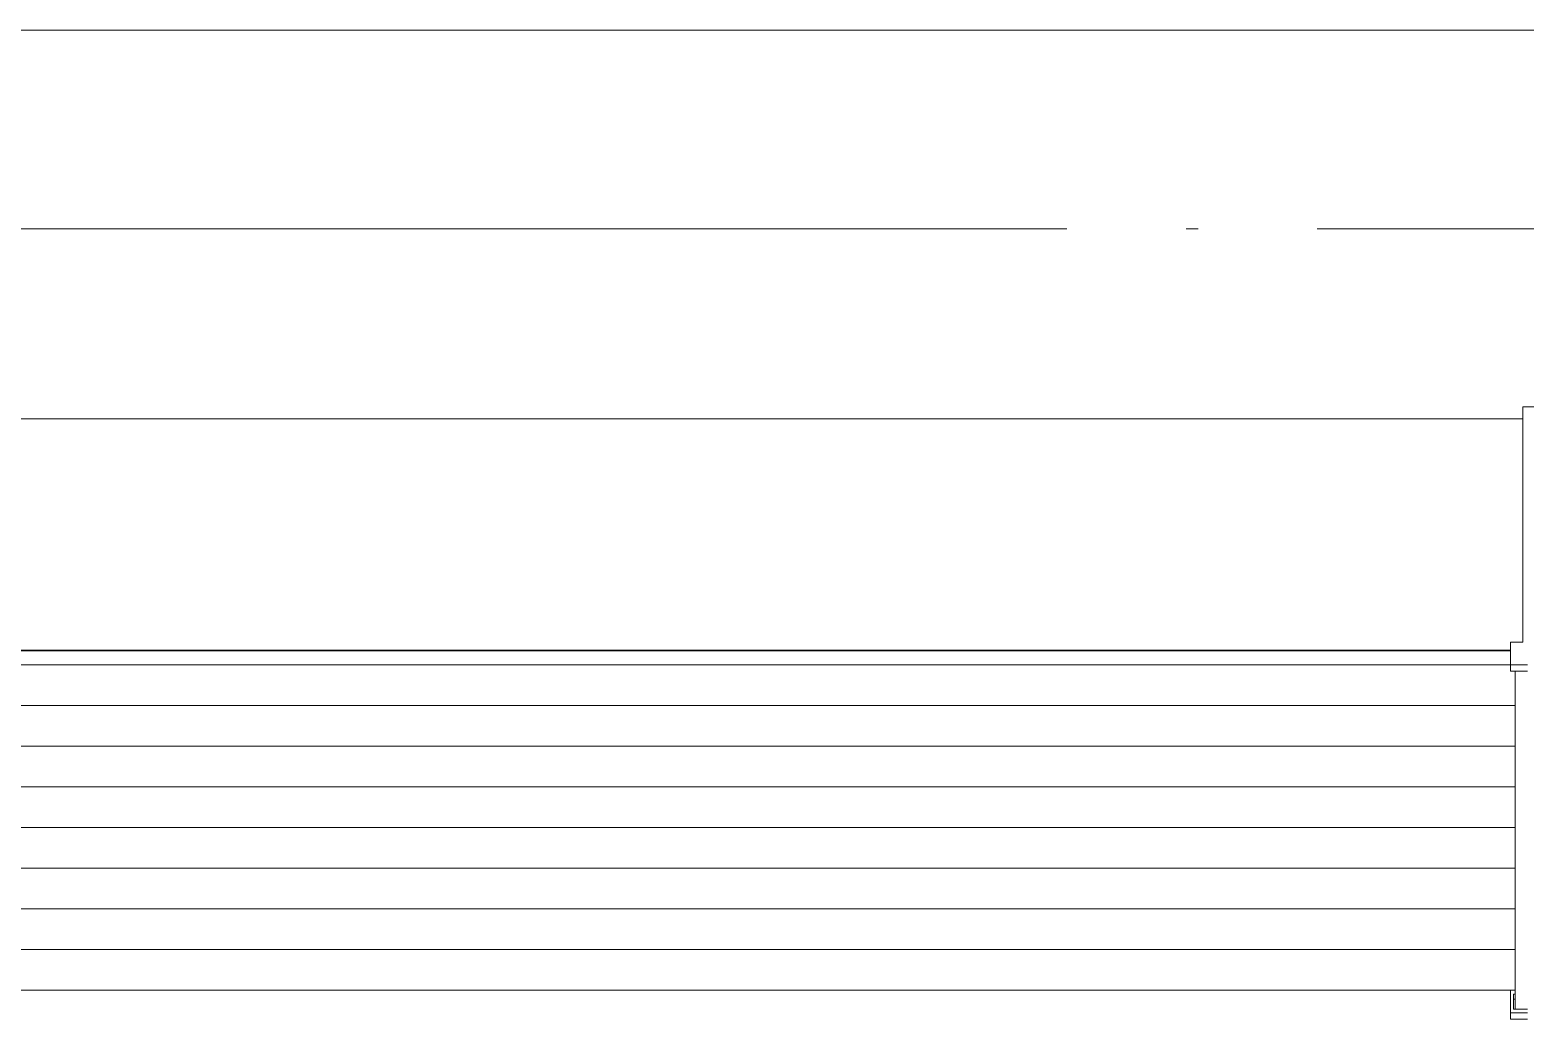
# Model space of a CAD drawing. Extents: x -518115 to 790560, y -210384 to 1628073.
# Drawn here: x 435069 to 435821, y 210809 to 211307 of the extents above; entities that cross this region are included whole.
import ezdxf

# ---------------------------------------------------------------- set-up
doc = ezdxf.new("R2010")
doc.units = 0
doc.header["$LTSCALE"] = 1000
doc.header["$MEASUREMENT"] = 0
doc.linetypes.add('DOTE', pattern=[2.42, 2, -0.2, 0.02, -0.2])
for name, color, linetype, lineweight in [('DOTE', 19, 'DOTE', 9), ('平面-排水沟', 86, 'Continuous', 15), ('平面-空调预留孔', 173, 'Continuous', 15)]:
    doc.layers.add(name, color=color, linetype=linetype, lineweight=lineweight)

# ---------------------------------------------------------------- blocks, each defined once
blk = doc.blocks.new('gdgdgdrgdfsfs')
at = {"layer": '平面-空调预留孔'}
for p, q in [((701373.32, 763967.56), (701455.02, 763967.56)), ((701455.02, 763967.56), (701455.02, 763849.22)), ((703030.02, 763961.62), (701455.02, 763961.62)), ((701455.02, 763849.22), (701461.18, 763849.22)), ((701461.18, 763849.22), (701461.18, 763834.7)), ((703023.86, 763845.19), (701461.18, 763845.19)), ((703023.86, 763844.89), (701461.18, 763844.89)), ((701461.18, 763837.76), (701452.7, 763837.76)), ((701452.7, 763834.7), (701461.18, 763834.7)), ((701458.87, 763834.7), (701458.87, 763664.59)), ((703023.86, 763837.79), (701461.18, 763837.79)), ((703026.17, 763817.33), (701458.87, 763817.33)), ((703026.17, 763796.87), (701458.87, 763796.87)), ((703026.17, 763776.42), (701458.87, 763776.42)), ((703026.17, 763755.96), (701458.87, 763755.96)), ((703026.17, 763735.5), (701458.87, 763735.5)), ((703026.17, 763715.04), (701458.87, 763715.04)), ((703026.17, 763694.59), (701458.87, 763694.59)), ((701458.87, 763674.13), (701461.18, 763674.13)), ((703026.17, 763674.13), (701458.87, 763674.13)), ((701461.18, 763659.61), (701461.18, 763674.13)), ((701459.64, 763672.22), (701458.87, 763672.22)), ((701459.64, 763669.66), (701458.87, 763669.66)), ((701459.64, 763664.59), (701459.64, 763672.22)), ((701452.7, 763664.59), (701459.64, 763664.59)), ((701461.18, 763662.68), (701452.7, 763662.68)), ((701452.7, 763659.61), (701461.18, 763659.61))]:
    blk.add_line(p, q, dxfattribs=at)
blk = doc.blocks.new('GDGDGDSDA')
at = {"layer": 'DOTE', "linetype": 'DOTE', "ltscale": 0.3}
blk.add_line((471334.82, 363358.33), (417334.82, 363358.33), dxfattribs=at)

msp = doc.modelspace()

# ---------------------------------------------------------------- linework, layer by layer
at = {"layer": '平面-排水沟'}
msp.add_line((430016.62, 211307.07), (436216.54, 211306.93), dxfattribs=at)

# ---------------------------------------------------------------- block references
msp.add_blockref('GDGDGDSDA', (1281.76, -152151.33))
at = {"layer": '平面-空调预留孔', "xscale": -1}
msp.add_blockref('gdgdgdrgdfsfs', (1137275.02, -552850.12), dxfattribs=at)

doc.saveas('drawing.dxf')
